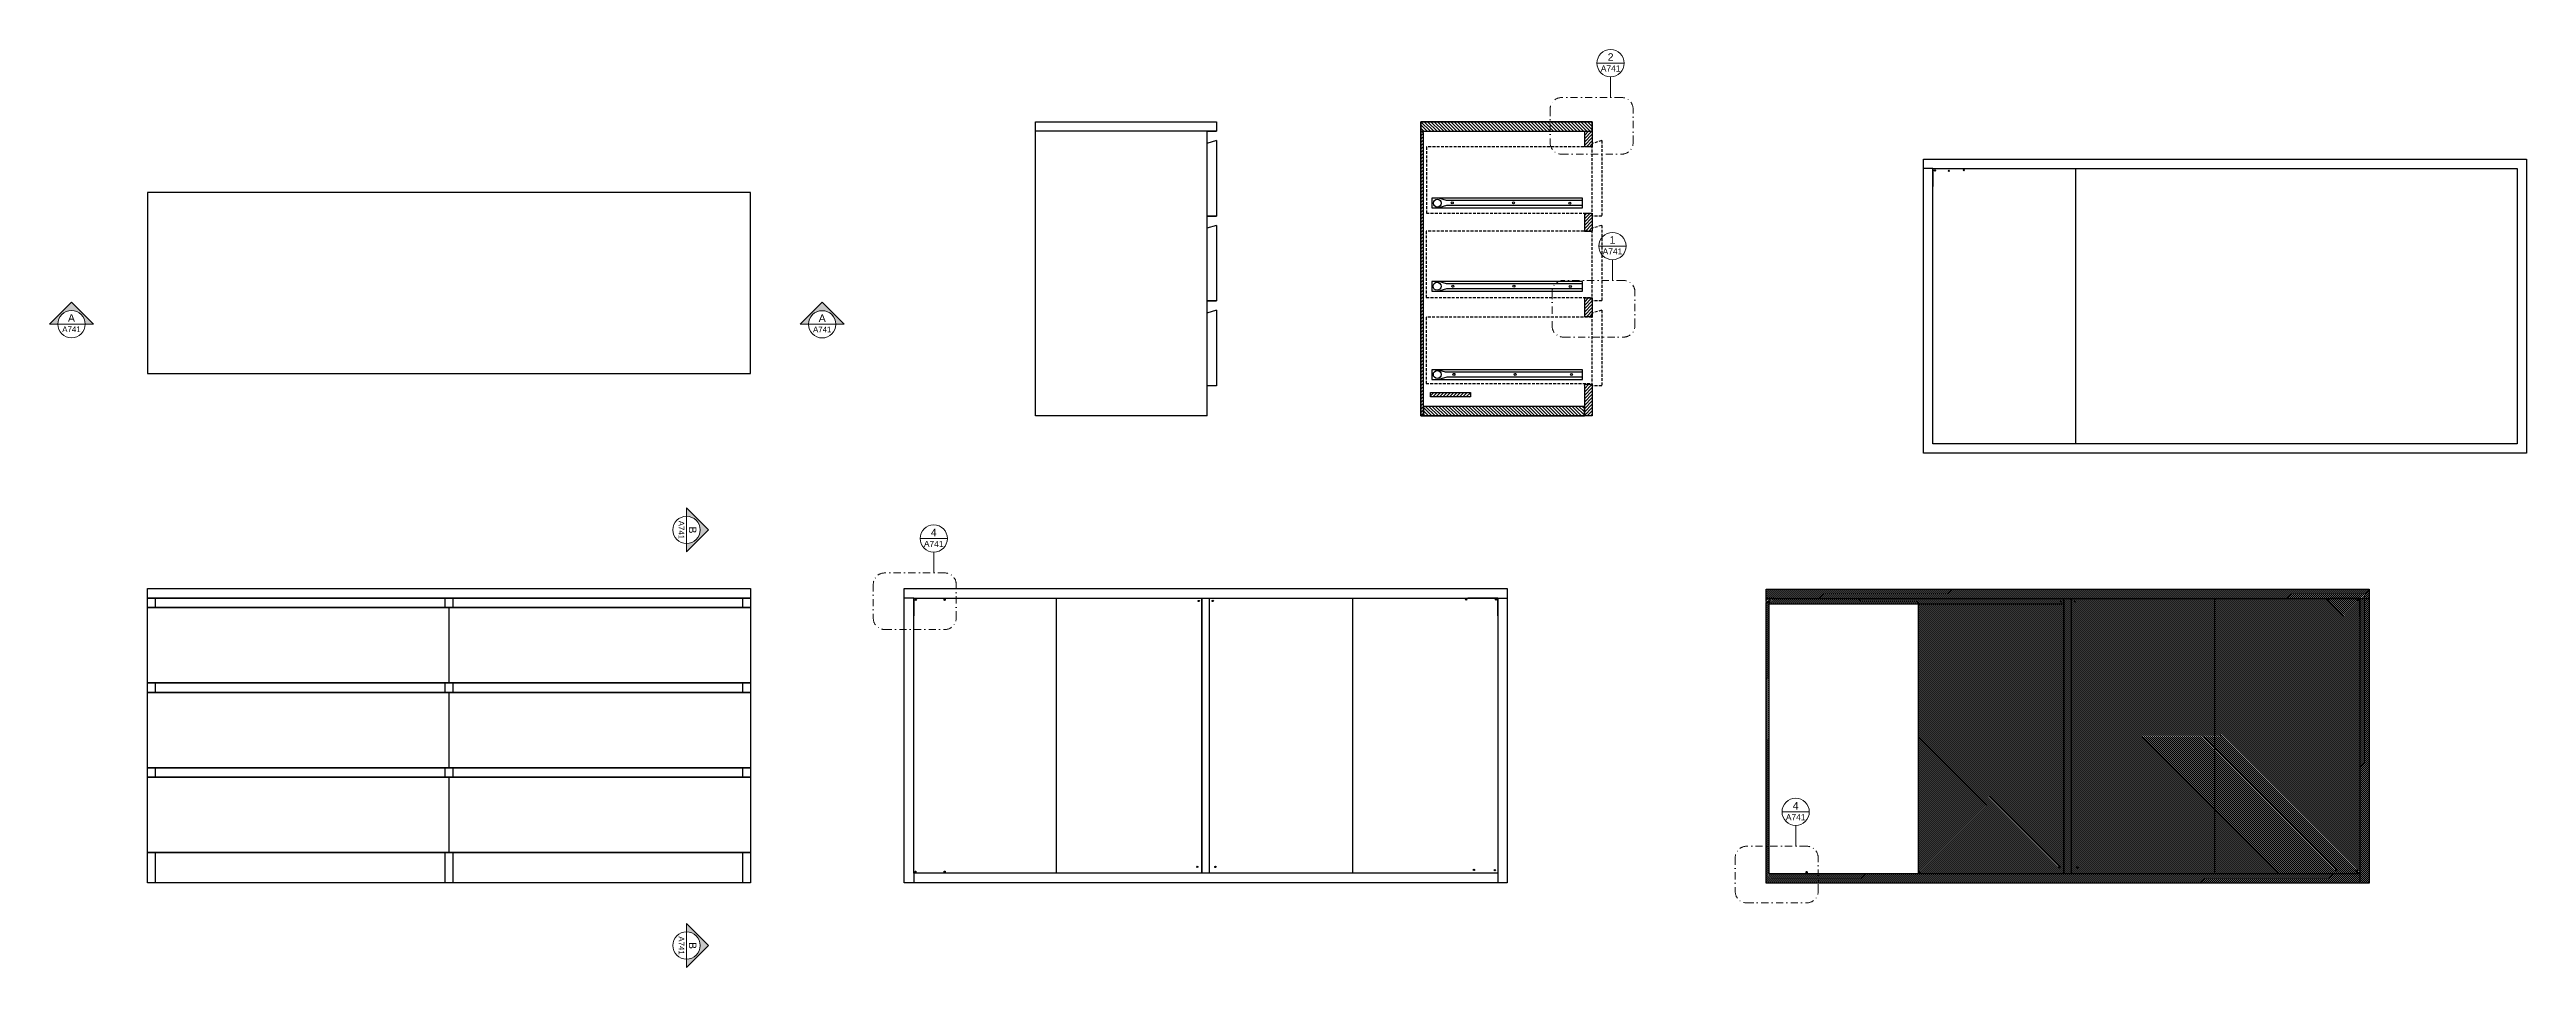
# Model space of a CAD drawing. Header units: centimetres. Extents: x -277 to 1058, y -342 to 369.
# Drawn here: x -273 to 384, y 80 to 324 of the extents above; entities that cross this region are included whole.
import ezdxf
from ezdxf.enums import TextEntityAlignment as Align

# ---------------------------------------------------------------- set-up
doc = ezdxf.new("R2010")
doc.units = ezdxf.units.CM
doc.header["$MEASUREMENT"] = 0
doc.linetypes.add('DASHED2', pattern=[0.375, 0.25, -0.125])
doc.linetypes.add('TRATTOPUNTO', pattern=[25.4, 12.7, -6.35, 0, -6.35])
doc.layers.add('A-ANNO-SYMB', color=3, linetype='Continuous', lineweight=18)
doc.layers.add('particolari', color=7, linetype='Continuous')
doc.layers.add('prospetti', color=7, linetype='Continuous')
doc.styles.add('ARIAL', font='Arial.ttf')
doc.styles.get("Standard").update_dxf_attribs({"font": 'Arial.ttf', "height": 2.5})
pattern_1 = [(135, (185.1999, 469.5423), (-0.4419417, -0.4419417), [])]
pattern_2 = [(45, (185.1999, 469.5423), (-0.4419417, 0.4419417), [])]

# ---------------------------------------------------------------- blocks, each defined once
blk = doc.blocks.new('SYMBOL')
at = {"layer": 'A-ANNO-SYMB', "linetype": 'Continuous', "lineweight": 20}
h = blk.add_hatch(color=256, dxfattribs=at)
h.dxf.hatch_style = 1
h.paths.add_polyline_path([(11.206, 4.948), (11.316, 4.948, -1), (11.678, 4.948), (11.788, 4.948), (11.497, 5.241)])
at = {"linetype": 'Continuous', "lineweight": 20}
blk.add_line((11.316, 4.948), (11.678, 4.948), dxfattribs=at)
at = {"layer": 'A-ANNO-SYMB', "linetype": 'Continuous', "lineweight": 20}
for p, q in [((11.206, 4.948), (11.497, 5.241)), ((11.316, 4.948), (11.206, 4.948)), ((11.788, 4.948), (11.497, 5.241)), ((11.678, 4.948), (11.788, 4.948))]:
    blk.add_line(p, q, dxfattribs=at)
blk.add_circle((11.497, 4.948), 0.181, dxfattribs=at)
for tag, p in [('TAVOLA', (11.497, 5.08)), ('SEZIONE', (11.497, 4.918))]:
    blk.add_attdef(tag, text='', height=0.1, dxfattribs=at).set_placement(p, align=Align.TOP_CENTER)
blk = doc.blocks.new('DETAGLI')
at = {"layer": 'A-ANNO-SYMB', "linetype": 'Continuous'}
blk.add_line((486.7, 356.2), (504.8, 356.2), dxfattribs=at)
blk.add_circle((495.7, 356.2), 9.05, dxfattribs=at)
for tag, p in [('TAVOLA', (495.7, 362.8)), ('SEZIONE', (495.7, 354.7))]:
    blk.add_attdef(tag, text='', height=5, dxfattribs=at).set_placement(p, align=Align.TOP_CENTER)

msp = doc.modelspace()

# ---------------------------------------------------------------- hatches: boundary and pattern name
at = {"layer": 'particolari'}
h = msp.add_hatch(dxfattribs=at)
h.set_pattern_fill('ANSI31', color=253, scale=5, angle=90)
h.set_pattern_definition(pattern_1)
h.paths.add_polyline_path([(136.44, 302.28), (136.44, 304.78), (90.94, 304.78), (90.94, 302.28)])
h = msp.add_hatch(dxfattribs=at)
h.set_pattern_fill('ANSI31', color=253, scale=5)
h.set_pattern_definition(pattern_2)
h.paths.add_polyline_path([(91.65, 301.83), (90.94, 302.28), (90.94, 226.78), (91.65, 226.78)])
h = msp.add_hatch(dxfattribs=at)
h.set_pattern_fill('ANSI31', color=253, scale=5)
h.set_pattern_definition(pattern_2)
h.paths.add_polyline_path([(136.44, 298.13), (136.44, 302.28), (134.37, 302.28), (134.37, 298.13)])
h = msp.add_hatch(dxfattribs=at)
h.set_pattern_fill('ANSI31', color=253, scale=5)
h.set_pattern_definition(pattern_2)
h.paths.add_polyline_path([(136.44, 275.72), (136.44, 280.57), (134.37, 280.57), (134.37, 275.72)])
h = msp.add_hatch(dxfattribs=at)
h.set_pattern_fill('ANSI31', color=253, scale=5)
h.set_pattern_definition(pattern_2)
h.paths.add_polyline_path([(136.44, 258.07), (134.37, 258.07), (134.37, 253.07), (136.44, 253.07)])
h = msp.add_hatch(dxfattribs=at)
h.set_pattern_fill('ANSI31', color=253, scale=5)
h.set_pattern_definition(pattern_2)
h.paths.add_polyline_path([(93.55, 232.94), (93.55, 231.79), (104.11, 231.79), (104.11, 232.94)])
h = msp.add_hatch(dxfattribs=at)
h.set_pattern_fill('ANSI31', color=253, scale=5)
h.set_pattern_definition(pattern_2)
h.paths.add_polyline_path([(136.44, 235.14), (134.37, 235.14), (134.37, 226.77), (136.44, 226.77)])
h = msp.add_hatch(dxfattribs=at)
h.set_pattern_fill('ANSI31', color=253, scale=5, angle=90)
h.set_pattern_definition(pattern_1)
h.paths.add_polyline_path([(134.37, 226.78), (134.37, 229.28), (91.65, 229.28), (91.65, 226.78)])
h = msp.add_hatch(dxfattribs=at)
h.set_pattern_fill('ANSI31', color=253, scale=3)
h.paths.add_polyline_path([(185.11, 178.32), (340.11, 178.32), (340.11, 105.32), (183.4, 105.32), (183.4, 177.34), (182.67, 177.34), (182.67, 177.24), (182.61, 177.24), (182.61, 102.82), (342.61, 102.82), (342.61, 180.82), (182.61, 180.82), (182.61, 178.32)])
h.paths.add_polyline_path([(193.5, 105.72, -1), (193.15, 105.72, -1)], flags=17)
h.paths.add_polyline_path([(260.93, 177.55, -1), (260.59, 177.55, -1)], flags=17)
h.paths.add_polyline_path([(264.64, 177.55, -1), (264.29, 177.55, -1)], flags=17)
h.paths.add_polyline_path([(260.53, 107.04, -1), (260.18, 107.04, -1)], flags=17)
h.paths.add_polyline_path([(265.35, 107.01, -1), (265, 107.01, -1)], flags=17)
h.paths.add_polyline_path([(331.89, 177.92, -1), (331.54, 177.92, -1)], flags=17)
h.paths.add_polyline_path([(339.82, 177.98, -1), (339.47, 177.98, -1)], flags=17)
h.paths.add_polyline_path([(333.96, 106.19, -1), (333.61, 106.19, -1)], flags=17)
h.paths.add_polyline_path([(339.49, 106.16, -1), (339.14, 106.16, -1)], flags=17)
h = msp.add_hatch(dxfattribs=at)
h.set_pattern_fill('ANSI31', color=253, scale=3.9)
h.set_pattern_definition([(45, (228.7239, -0.12196), (-0.3447146, 0.3447146), [])])
h.paths.add_polyline_path([(183.4, 178.32), (182.61, 178.32), (182.61, 177.51), (183.4, 177.51)], flags=17)
h = msp.add_hatch(dxfattribs=at)
h.set_pattern_fill('ANSI31', color=253, scale=3, angle=90)
h.paths.add_polyline_path([(340.11, 178.32), (183.4, 178.32), (183.4, 177.41), (183.53, 177.41), (183.63, 177.38), (183.53, 177.34), (183.4, 177.34), (183.4, 176.89), (223.01, 176.89), (223.01, 105.32), (340.11, 105.32)])
h.paths.add_polyline_path([(260.93, 177.55, -1), (260.59, 177.55, -1)], flags=16)
h.paths.add_polyline_path([(264.64, 177.55, -1), (264.29, 177.55, -1)], flags=16)
h.paths.add_polyline_path([(260.53, 107.04, -1), (260.18, 107.04, -1)], flags=16)
h.paths.add_polyline_path([(265.35, 107.01, -1), (265, 107.01, -1)], flags=16)
h.paths.add_polyline_path([(331.89, 177.92, -1), (331.54, 177.92, -1)], flags=16)
h.paths.add_polyline_path([(339.82, 177.98, -1), (339.47, 177.98, -1)], flags=16)
h.paths.add_polyline_path([(333.96, 106.19, -1), (333.61, 106.19, -1)], flags=16)
h.paths.add_polyline_path([(339.49, 106.16, -1), (339.14, 106.16, -1)], flags=16)

# ---------------------------------------------------------------- linework, layer by layer
for p, q in [((36.72, 299.78), (34.21, 299.01)), ((36.72, 277.28), (34.21, 276.54)), ((36.72, 254.78), (34.21, 254.03))]:
    msp.add_line(p, q)
at = {"linetype": 'DASHED2', "ltscale": 3}
for p, q in [((138.95, 299.78), (136.44, 299.01)), ((138.95, 277.28), (136.44, 276.54)), ((138.95, 254.78), (136.44, 254.03))]:
    msp.add_line(p, q, dxfattribs=at)
for points in [[(34.22, 299.78), (34.22, 302.28), (36.72, 302.28)], [(34.22, 277.28), (34.22, 279.78), (36.72, 279.78)], [(34.22, 254.78), (34.22, 257.28), (36.72, 257.28)], [(36.72, 254.78), (36.72, 234.78)], [(36.72, 254.78), (36.72, 234.78)], [(-246.93, 108.44), (-246.93, 108.44), (-246.93, 110.94), (-86.93, 110.94), (-86.93, 108.44)]]:
    msp.add_lwpolyline(points)
at = {"layer": 'A-ANNO-SYMB'}
for p, q in [((141.32, 316.7), (141.32, 311.2)), ((141.81, 268.18), (141.81, 262.68)), ((-38.29, 190.6), (-38.29, 185.1)), ((190.43, 118.11), (190.43, 112.61))]:
    msp.add_line(p, q, dxfattribs=at)
at = {"layer": 'A-ANNO-SYMB', "linetype": 'TRATTOPUNTO', "ltscale": 0.15}
for points in [[(147.28, 299.2), (147.28, 308.2, 0.414214), (144.28, 311.2), (128.28, 311.2, 0.414214), (125.28, 308.2), (125.28, 299.2, 0.414214), (128.28, 296.2), (144.28, 296.2, 0.414214)], [(147.77, 250.68), (147.77, 259.68, 0.414214), (144.77, 262.68), (128.77, 262.68, 0.414214), (125.77, 259.68), (125.77, 250.68, 0.414214), (128.77, 247.68), (144.77, 247.68, 0.414214)], [(-32.33, 173.1), (-32.33, 182.1, 0.414214), (-35.33, 185.1), (-51.33, 185.1, 0.414214), (-54.33, 182.1), (-54.33, 173.1, 0.414214), (-51.33, 170.1), (-35.33, 170.1, 0.414214)], [(196.39, 100.61), (196.39, 109.61, 0.414214), (193.39, 112.61), (177.39, 112.61, 0.414214), (174.39, 109.61), (174.39, 100.61, 0.414214), (177.39, 97.61), (193.39, 97.61, 0.414214)]]:
    msp.add_lwpolyline(points, format="xyb", close=True, dxfattribs=at)
at = {"layer": 'particolari'}
for p, q in [((134.37, 302.28), (134.37, 298.13)), ((136.44, 302.28), (136.44, 298.13)), ((226.84, 292.38), (224.34, 292.38)), ((134.37, 280.57), (134.37, 275.72)), ((136.44, 280.57), (136.42, 275.76)), ((134.37, 258.07), (134.37, 253.07)), ((136.44, 258.07), (136.44, 253.07)), ((134.37, 235.14), (134.37, 226.77)), ((136.44, 235.14), (136.44, 226.77)), ((-43.61, 178.44), (-46.11, 178.44)), ((32.89, 105.44), (32.89, 178.44)), ((32.89, 178.44), (32.89, 105.44)), ((34.89, 105.44), (34.89, 178.44)), ((34.89, 105.44), (34.89, 178.44)), ((111.39, 178.44), (113.89, 178.44)), ((261.61, 105.32), (261.61, 178.32)), ((261.61, 178.32), (261.61, 105.32)), ((263.61, 105.32), (263.61, 178.32)), ((263.61, 105.32), (263.61, 178.32)), ((340.11, 178.32), (342.61, 178.32)), ((-43.61, 105.44), (-43.61, 102.94)), ((111.39, 105.44), (111.39, 102.94)), ((340.11, 105.32), (340.11, 102.82))]:
    msp.add_line(p, q, dxfattribs=at)
at = {"layer": 'particolari', "color": 3}
for p, q in [((226.84, 292.38), (226.84, 287.62)), ((226.84, 292.38), (234.5, 292.38)), ((234.5, 292.38), (303.34, 292.38)), ((264.74, 219.38), (264.74, 292.38)), ((97.79, 283.91), (95.77, 284.49)), ((133.88, 283.91), (97.79, 283.91)), ((226.84, 219.38), (226.84, 287.62)), ((97.79, 282.55), (95.77, 281.95)), ((133.88, 282.55), (97.79, 282.55)), ((97.79, 261.81), (95.77, 262.42)), ((97.79, 260.45), (95.77, 259.86)), ((133.86, 261.81), (97.79, 261.81)), ((133.86, 260.45), (97.79, 260.45)), ((97.47, 238.36), (95.45, 238.97)), ((97.89, 237.04), (95.77, 236.45)), ((133.87, 238.36), (97.47, 238.36)), ((133.84, 237.04), (97.89, 237.04)), ((-43.61, 178.44), (-43.61, 173.69)), ((-43.61, 178.44), (-35.95, 178.44)), ((-35.95, 178.44), (32.89, 178.44)), ((-5.71, 105.44), (-5.71, 178.44)), ((34.89, 178.44), (103.39, 178.44)), ((72.89, 105.44), (72.89, 178.44)), ((111.39, 178.44), (103.39, 178.44)), ((111.39, 173.69), (111.39, 178.44)), ((182.61, 177.51), (182.61, 177.24)), ((263.61, 178.32), (332.11, 178.32)), ((301.61, 105.32), (301.61, 178.32)), ((340.11, 178.32), (332.11, 178.32)), ((340.11, 173.56), (340.11, 178.32)), ((-43.61, 105.44), (-43.61, 173.69)), ((111.39, 173.69), (111.39, 105.44)), ((182.67, 177.41), (182.67, 177.34)), ((223.01, 105.32), (223.01, 176.89)), ((340.11, 173.56), (340.11, 105.32)), ((32.89, 105.44), (-43.61, 105.44)), ((111.39, 105.44), (34.89, 105.44)), ((340.11, 105.32), (263.61, 105.32))]:
    msp.add_line(p, q, dxfattribs=at)
at = {"layer": 'particolari', "color": 1}
for p, q in [((185.11, 178.32), (182.61, 178.32)), ((183.4, 176.89), (261.61, 176.89))]:
    msp.add_line(p, q, dxfattribs=at)
at = {"layer": 'particolari'}
for points in [[(91.65, 301.83), (90.94, 302.28), (90.94, 226.78), (91.65, 226.78)], [(93.55, 232.94), (104.11, 232.94), (104.11, 231.79), (93.55, 231.79)]]:
    msp.add_lwpolyline(points, close=True, dxfattribs=at)
at = {"layer": 'particolari', "linetype": 'DASHED2', "ltscale": 3}
for points in [[(136.44, 298.13), (136.44, 298.13), (92.44, 298.13), (92.44, 280.57), (136.44, 280.57)], [(136.42, 275.76), (136.42, 275.76), (92.42, 275.76), (92.42, 258.19), (136.42, 258.19)], [(136.34, 252.92), (136.34, 252.92), (92.34, 252.92), (92.34, 235.35), (136.34, 235.35)]]:
    msp.add_lwpolyline(points, dxfattribs=at)
at = {"layer": 'particolari'}
for points in [[(134.37, 302.28), (136.44, 302.28)], [(136.44, 298.13), (134.37, 298.13)], [(134.37, 280.57), (136.44, 280.57)], [(136.44, 275.72), (134.37, 275.72)], [(134.37, 258.07), (136.44, 258.07)], [(136.44, 253.07), (134.37, 253.07)], [(134.37, 235.14), (136.44, 235.14)], [(136.44, 226.77), (134.37, 226.77)]]:
    msp.add_lwpolyline(points, dxfattribs=at)
at = {"layer": 'particolari', "color": 3}
for points in [[(133.88, 284.5), (93.92, 284.5), (93.92, 281.95), (133.88, 281.95)], [(133.88, 262.42), (93.92, 262.42), (93.92, 259.86), (133.88, 259.86)], [(133.88, 239), (93.92, 239), (93.92, 236.45), (133.88, 236.45)]]:
    msp.add_lwpolyline(points, close=True, dxfattribs=at)
for points in [[(182.61, 177.51), (182.67, 177.51), (182.67, 177.41), (183.53, 177.41), (183.63, 177.38)], [(182.61, 177.24), (182.67, 177.24), (182.67, 177.34), (183.53, 177.34), (183.63, 177.38)]]:
    msp.add_lwpolyline(points, dxfattribs=at)
for centre, radius in [((227.42, 291.87), 0.174), ((231.06, 291.78), 0.174), ((235.04, 291.94), 0.174), ((95.34, 283.2), 1.05), ((99.31, 283.27), 0.268), ((115.56, 283.27), 0.268), ((130.51, 283.22), 0.268), ((95.28, 261.15), 1.05), ((99.43, 261.14), 0.268), ((115.68, 261.15), 0.268), ((130.63, 261.1), 0.268), ((95.33, 237.74), 1.05), ((99.75, 237.78), 0.268), ((116, 237.78), 0.268), ((130.95, 237.74), 0.268), ((-43.04, 177.94), 0.174), ((-35.42, 178.01), 0.174), ((32.04, 177.67), 0.174), ((35.74, 177.68), 0.174), ((102.99, 178.04), 0.174), ((110.92, 178.1), 0.174), ((260.76, 177.55), 0.174), ((264.47, 177.55), 0.174), ((331.71, 177.92), 0.174), ((339.65, 177.98), 0.174), ((-43.13, 105.84), 0.174), ((-35.4, 105.85), 0.174), ((31.63, 107.16), 0.174), ((36.45, 107.13), 0.174), ((105.06, 106.32), 0.174), ((110.59, 106.29), 0.174), ((193.33, 105.72), 0.174), ((260.35, 107.04), 0.174), ((265.18, 107.01), 0.174), ((333.78, 106.19), 0.174), ((339.31, 106.16), 0.174)]:
    msp.add_circle(centre, radius, dxfattribs=at)
at = {"layer": 'prospetti'}
for p, q in [((-166.93, 175.94), (-166.93, 155.94)), ((-166.93, 153.44), (-166.93, 133.44)), ((-166.93, 130.94), (-166.93, 110.94))]:
    msp.add_line(p, q, dxfattribs=at)
for points in [[(-11.28, 304.78), (36.72, 304.78), (36.72, 302.28), (-11.28, 302.28)], [(136.44, 304.78), (90.94, 304.78), (90.94, 302.28), (136.44, 302.28)], [(384.34, 216.88), (224.34, 216.88), (224.34, 294.88), (384.34, 294.88)], [(381.84, 219.38), (226.84, 219.38), (226.84, 292.38), (381.84, 292.38)], [(-246.93, 238.05), (-86.93, 238.05), (-86.93, 286.05), (-246.93, 286.05)], [(134.37, 229.28), (91.65, 229.28), (91.65, 226.78), (134.37, 226.78)], [(-246.93, 180.94), (-86.93, 180.94), (-86.93, 102.94), (-246.93, 102.94)], [(-246.93, 180.94), (-86.93, 180.94), (-86.93, 178.44), (-246.93, 178.44)], [(-246.93, 178.44), (-86.93, 178.44), (-86.93, 175.94), (-246.93, 175.94)], [(113.89, 102.94), (-46.11, 102.94), (-46.11, 180.94), (113.89, 180.94)], [(111.39, 105.44), (-43.61, 105.44), (-43.61, 178.44), (111.39, 178.44)], [(-246.93, 175.94), (-86.93, 175.94), (-86.93, 155.94), (-246.93, 155.94)], [(-246.93, 155.94), (-86.93, 155.94), (-86.93, 153.44), (-246.93, 153.44)], [(-246.93, 153.44), (-86.93, 153.44), (-86.93, 133.44), (-246.93, 133.44)], [(-246.93, 133.44), (-86.93, 133.44), (-86.93, 130.94), (-246.93, 130.94)], [(-246.93, 130.94), (-86.93, 130.94), (-86.93, 110.94), (-246.93, 110.94)]]:
    msp.add_lwpolyline(points, close=True, dxfattribs=at)
for points in [[(34.22, 226.78), (-11.28, 226.78), (-11.28, 304.78), (36.72, 304.78), (36.72, 302.28)], [(136.44, 226.78), (90.94, 226.78), (90.94, 304.78), (136.44, 304.78), (136.44, 302.28)], [(34.22, 226.78), (34.22, 302.28), (36.72, 302.28)], [(36.72, 299.78), (36.72, 279.78), (34.22, 279.78), (34.22, 299.78)], [(36.72, 299.78), (36.72, 279.78)], [(36.72, 299.78), (36.72, 279.78)], [(36.72, 277.28), (36.72, 257.28), (34.22, 257.28), (34.22, 277.28)], [(36.72, 277.28), (36.72, 257.28)], [(36.72, 277.28), (36.72, 257.28)], [(36.72, 254.78), (36.72, 234.78), (34.22, 234.78), (34.22, 254.78)], [(-244.93, 110.94), (-244.93, 102.94), (-246.93, 102.94), (-246.93, 180.94), (-244.93, 180.94)], [(-244.93, 178.44), (-244.93, 175.94)], [(-167.93, 180.94), (-167.93, 180.94), (-165.93, 180.94)], [(-167.93, 175.94), (-167.93, 178.44)], [(-165.93, 178.44), (-165.93, 175.94)], [(-88.93, 180.94), (-88.93, 180.94), (-86.93, 180.94), (-86.93, 102.94), (-88.93, 102.94), (-88.93, 110.94)], [(-88.93, 175.94), (-88.93, 178.44)], [(-244.93, 155.94), (-244.93, 153.44)], [(-167.93, 153.44), (-167.93, 155.94)], [(-165.93, 155.94), (-165.93, 153.44)], [(-88.93, 153.44), (-88.93, 155.94)], [(-244.93, 133.44), (-244.93, 130.94)], [(-167.93, 130.94), (-167.93, 133.44)], [(-165.93, 133.44), (-165.93, 130.94)], [(-88.93, 130.94), (-88.93, 133.44)], [(-165.93, 110.94), (-165.93, 102.94), (-167.93, 102.94), (-167.93, 110.94)]]:
    msp.add_lwpolyline(points, dxfattribs=at)
at = {"layer": 'prospetti', "linetype": 'DASHED2', "ltscale": 3}
for points in [[(138.95, 299.78), (138.95, 279.78), (136.45, 279.78), (136.44, 298.13)], [(138.95, 277.28), (138.95, 257.28), (136.45, 257.28), (136.45, 275.76)], [(138.95, 254.78), (138.95, 234.78), (136.45, 234.78), (136.45, 254.01)]]:
    msp.add_lwpolyline(points, dxfattribs=at)
at = {"layer": 'prospetti', "color": 1}
for points in [[(182.61, 177.51), (182.61, 180.82), (342.61, 180.82), (342.61, 102.82), (182.61, 102.82), (182.61, 177.24)], [(183.4, 177.41), (183.4, 178.32), (340.11, 178.32), (340.11, 105.32), (183.4, 105.32), (183.4, 177.34)]]:
    msp.add_lwpolyline(points, dxfattribs=at)

# ---------------------------------------------------------------- block references
at = {"layer": 'A-ANNO-SYMB'}
ref = msp.add_blockref('DETAGLI', (-56.96, 177.85), dxfattribs=dict(at, xscale=0.4, yscale=0.4, zscale=0.4))
ref.add_attrib('SEZIONE', 'A741', dxfattribs={"linetype": 'Continuous', "height": 1.6, "style": 'ARIAL'}).set_placement((141.32, 319.72), align=Align.TOP_CENTER)
ref.add_attrib('TAVOLA', '2', dxfattribs={"linetype": 'Continuous', "height": 2, "style": 'ARIAL'}).set_placement((141.32, 322.96), align=Align.TOP_CENTER)
ref = msp.add_blockref('DETAGLI', (-56.48, 129.34), dxfattribs=dict(at, xscale=0.4, yscale=0.4, zscale=0.4))
ref.add_attrib('SEZIONE', 'A741', dxfattribs={"linetype": 'Continuous', "height": 1.6, "style": 'ARIAL'}).set_placement((141.81, 271.2), align=Align.TOP_CENTER)
ref.add_attrib('TAVOLA', '1', dxfattribs={"linetype": 'Continuous', "height": 2, "style": 'ARIAL'}).set_placement((141.81, 274.44), align=Align.TOP_CENTER)
at = {"layer": 'A-ANNO-SYMB', "linetype": 'Continuous', "lineweight": 20}
ref = msp.add_blockref('SYMBOL', (-497.04, 152.13), dxfattribs=dict(at, xscale=20, yscale=20, zscale=20))
ref.add_attrib('SEZIONE', 'A', dxfattribs={"layer": '0', "linetype": 'Continuous', "lineweight": 20, "height": 2, "style": 'ARIAL'}).set_placement((-267.1, 253.73), align=Align.TOP_CENTER)
ref.add_attrib('TAVOLA', 'A741', dxfattribs={"layer": '0', "linetype": 'Continuous', "lineweight": 20, "height": 1.5, "style": 'ARIAL'}).set_placement((-267.1, 250.49), align=Align.TOP_CENTER)
ref = msp.add_blockref('SYMBOL', (-297.82, 152.1), dxfattribs=dict(at, xscale=20, yscale=20, zscale=20))
ref.add_attrib('SEZIONE', 'A', dxfattribs={"linetype": 'Continuous', "lineweight": 20, "height": 2, "style": 'ARIAL'}).set_placement((-67.88, 253.7), align=Align.TOP_CENTER)
ref.add_attrib('TAVOLA', 'A741', dxfattribs={"linetype": 'Continuous', "lineweight": 20, "height": 1.5, "style": 'ARIAL'}).set_placement((-67.88, 250.46), align=Align.TOP_CENTER)
ref = msp.add_blockref('SYMBOL', (-202.87, 426.46), dxfattribs=dict(at, xscale=20, yscale=20, zscale=20, rotation=270))
ref.add_attrib('SEZIONE', 'B', dxfattribs={"layer": '0', "linetype": 'Continuous', "lineweight": 20, "height": 2, "rotation": 270, "style": 'ARIAL'}).set_placement((-101.27, 196.52), align=Align.TOP_CENTER)
ref.add_attrib('TAVOLA', 'A741', dxfattribs={"layer": '0', "linetype": 'Continuous', "lineweight": 20, "height": 1.5, "rotation": 270, "style": 'ARIAL'}).set_placement((-104.51, 196.52), align=Align.TOP_CENTER)
at = {"layer": 'A-ANNO-SYMB'}
ref = msp.add_blockref('DETAGLI', (-236.58, 51.75), dxfattribs=dict(at, xscale=0.4, yscale=0.4, zscale=0.4))
ref.add_attrib('SEZIONE', 'A741', dxfattribs={"linetype": 'Continuous', "height": 1.6, "style": 'ARIAL'}).set_placement((-38.29, 193.62), align=Align.TOP_CENTER)
ref.add_attrib('TAVOLA', '4', dxfattribs={"linetype": 'Continuous', "height": 2, "style": 'ARIAL'}).set_placement((-38.29, 196.86), align=Align.TOP_CENTER)
ref = msp.add_blockref('DETAGLI', (-7.85, -20.74), dxfattribs=dict(at, xscale=0.4, yscale=0.4, zscale=0.4))
ref.add_attrib('SEZIONE', 'A741', dxfattribs={"linetype": 'Continuous', "height": 1.6, "style": 'ARIAL'}).set_placement((190.43, 121.13), align=Align.TOP_CENTER)
ref.add_attrib('TAVOLA', '4', dxfattribs={"linetype": 'Continuous', "height": 2, "style": 'ARIAL'}).set_placement((190.43, 124.36), align=Align.TOP_CENTER)
at = {"layer": 'A-ANNO-SYMB', "linetype": 'Continuous', "lineweight": 20}
ref = msp.add_blockref('SYMBOL', (-202.86, 316.22), dxfattribs=dict(at, xscale=20, yscale=20, zscale=20, rotation=270))
ref.add_attrib('SEZIONE', 'B', dxfattribs={"linetype": 'Continuous', "lineweight": 20, "height": 2, "rotation": 270, "style": 'ARIAL'}).set_placement((-101.26, 86.28), align=Align.TOP_CENTER)
ref.add_attrib('TAVOLA', 'A741', dxfattribs={"linetype": 'Continuous', "lineweight": 20, "height": 1.5, "rotation": 270, "style": 'ARIAL'}).set_placement((-104.5, 86.28), align=Align.TOP_CENTER)

doc.saveas('drawing.dxf')
